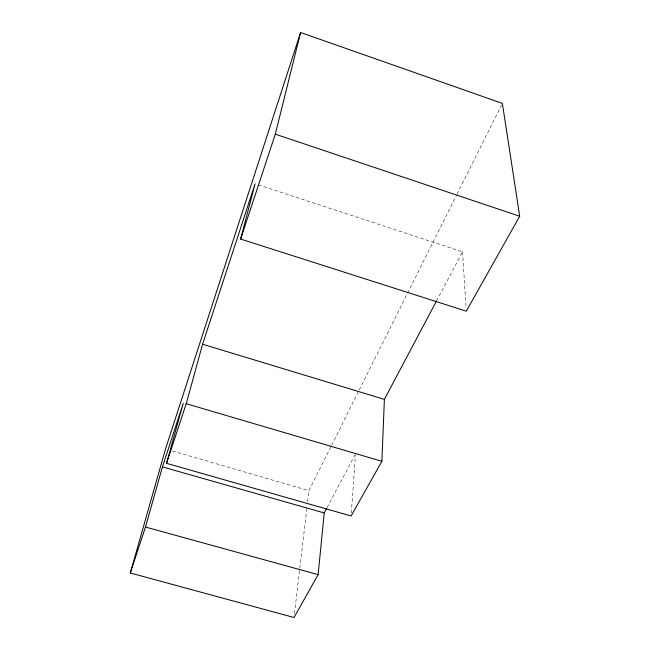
<?xml version="1.0" encoding="UTF-8"?>
<svg xmlns="http://www.w3.org/2000/svg" width="650" height="650" viewBox="0 0 650 650"><rect width="100%" height="100%" fill="white"/><g stroke="black" fill="none" stroke-linecap="round" stroke-linejoin="round"><path stroke-width="0.49" stroke-dasharray="3.25 2.44" d="M351.325 512.98L355.42 454.935M294.491 613.478L299.699 569.189M299.821 568.181L306.922 507.796M307.629 501.759L308.929 490.685L331.126 446.241M331.581 445.339L358.767 390.918M359.214 390.008L456.617 195.016M457.072 194.106L501.467 105.219M327.064 507.585L355.014 454.829M436.491 301.007L462.548 251.826L257.985 184.73M172.307 450.938L308.929 490.685M462.548 251.826L466.18 309.173"/><path stroke-width="0.97" d="M326.592 508.479L324.228 512.947L318.126 574.641L294.019 617.5L130.301 572.975L145.478 527.036L162.435 466.895L183.268 403.244L166.538 463.32L351.114 515.986L381.875 461.297L384.394 399.368L436.491 301.007M240.638 239.062L275.308 134.168L300.592 32.5L502.369 103.407L519.699 216.255L466.302 311.188L240.638 239.062L255.084 183.779L202.581 344.224L186.233 403.707L166.538 463.32M130.301 572.975L165.523 448.963L300.592 32.5M145.478 527.036L318.126 574.641M162.435 466.895L324.228 512.947M186.233 403.707L381.875 461.297M202.581 344.224L384.394 399.368M275.308 134.168L519.699 216.255"/></g></svg>
